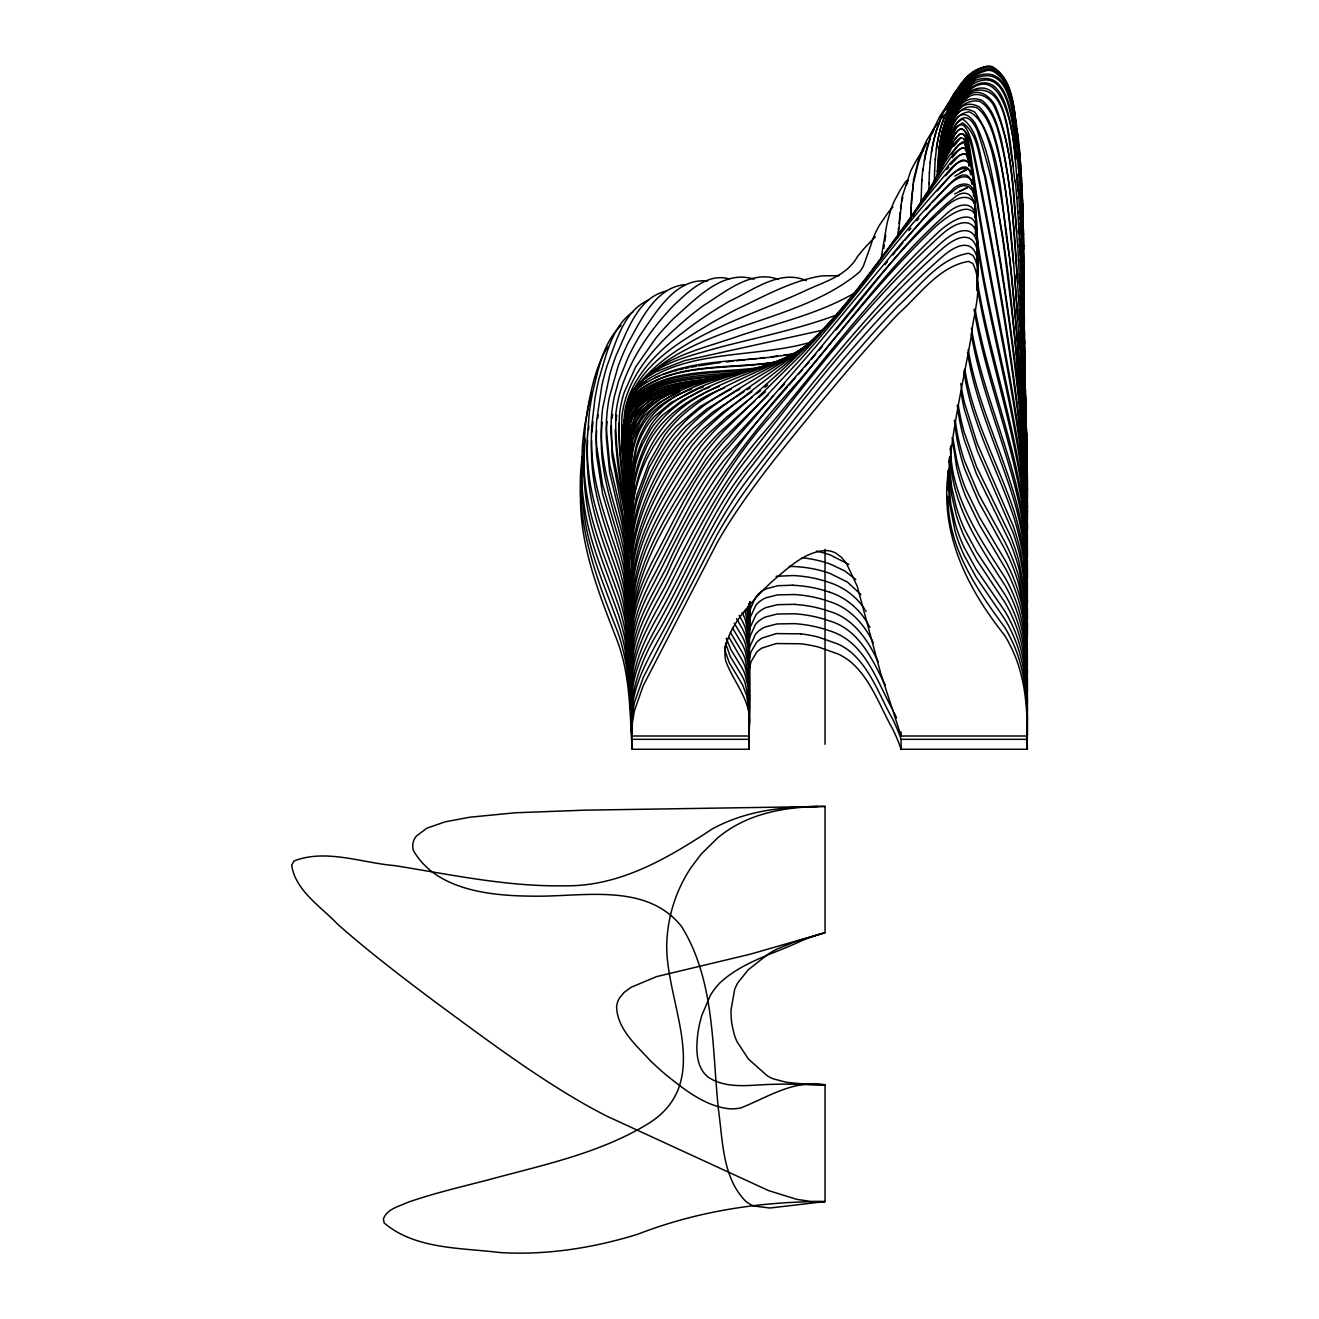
<?xml version="1.0" encoding="UTF-8"?>
<svg xmlns="http://www.w3.org/2000/svg" width="1319" height="1319" viewBox="0 0 1319 1319"><rect width="100%" height="100%" fill="white"/><g stroke="black" fill="none" stroke-linecap="round" stroke-linejoin="round"><path stroke-width="1.5" d="M631.273 507.007L632.032 481.979L635.412 461.056A126.113 123.013 0 0 1 642.205 440.942L650.992 424.866A87.334 85.207 0 0 1 662.501 411.264C695.426 380.911 741.393 374.299 782.151 359.823M747.758 606.806L748.978 627.25L749.291 603.393M921.074 203.687L921.074 200.224M948.097 470.751L949.383 502.49L955.154 531.475A198.938 177.521 0 0 0 963.991 555.085L976.027 577.03L1004.765 619.089A166.145 148.256 0 0 1 1013.899 636.929C1025.16 663.094 1027.303 691.964 1027.353 720.125M748.994 679.186L749.011 603.97M947.866 489.86C949.828 438.205 962.211 387.737 971.13 337.005C973.208 313.197 984.188 286.108 972.795 263.487L968.542 261.409C938.897 266.356 919.755 294.78 898.47 313.658C871.298 342.231 845.792 372.321 820.599 402.625C788.515 441.684 755.985 480.627 728.78 523.313A569.116 506.381 0 0 0 717.256 542.521L643.21 685.699L634.406 710.842L632.312 723.422L632.18 736.002L748.978 736.002L748.747 709.061L746.719 695.674L742.63 684.99L729.292 662.666L725.813 652.954A44.599 39.685 0 0 1 724.922 645.815M748.978 727.874C753.1 702.203 733.842 683.275 725.813 661.083A44.599 39.685 0 0 1 725.054 650.119C728.401 627.679 744.905 610.186 759.447 593.913A294.368 261.937 0 0 1 773.478 580.245C788.877 567.467 805.299 551.144 826.551 550.534A20.098 17.889 0 0 1 835.817 553.139L841.39 557.261L846.468 563.411L857.169 586.114L880.515 672.69L901.091 736.002L1027.353 736.002C1027.485 700.076 1028.474 662.567 1013.899 628.883A166.145 148.256 0 0 0 1004.765 611.06L976.027 569L963.991 547.039A198.938 177.521 0 0 1 955.154 523.445L950.768 504.188L948.097 474.741M748.978 720.125L748.533 698.312L744.955 682.269A61.449 54.821 0 0 0 741.888 675.625L730.099 656.17L725.532 642.947M748.978 704.412L748.549 682.566L745.054 666.491A61.334 54.92 0 0 0 742.003 659.83L728.962 637.291M748.978 700.686L749.67 665.436L748.533 636.418M748.978 666.062L748.615 644.167L745.367 628.025A61.086 55.151 0 0 0 742.498 621.348L739.151 615.396M748.978 654.092L748.648 629.41L745.598 613.22A61.02 55.365 0 0 0 744.641 610.598M748.978 630.02L749.027 625.964M581.036 483.842C576.733 539.059 598.035 591.093 617.523 641.463C630.301 675.955 629.855 713.084 632.18 749.258L748.978 749.258L749.637 704.297A293.214 243.339 0 0 0 749.439 696.844L748.582 682.088M748.978 749.258L749.538 714.271A293.214 243.339 0 0 0 749.439 706.786L748.582 692.013M748.978 729.803L749.637 694.684L748.516 670.514M973.752 196.102C976.522 173.053 961.304 171.668 947.636 186.49C904.702 227.363 871.447 277.039 832.965 321.885A1310.41 1195.459 0 0 1 798.654 361.357L723.125 442.277A319.099 291.103 0 0 0 711.353 457.149C689.804 486.019 674.8 518.944 658.066 550.666C642.617 579.338 628.784 610.862 632.18 644.216C629.987 613.319 644.249 584.614 658.066 557.953C674.8 526.248 689.804 493.306 711.353 464.436M626.426 432.104L626.426 427.999M631.702 533.503L632.18 555.761M749.044 605.306L749.027 616.319M748.978 670.992L748.335 649.063L745.367 635.676A61.086 55.151 0 0 0 742.498 628.998L736.546 618.726M748.978 709.358L748.219 687.512L744.955 674.223A61.449 54.821 0 0 0 741.888 667.595L730.907 649.673L726.241 638.264M928.972 192.574L929.021 183.193M749.027 636.005L748.978 658.791L748.648 636.896L745.598 620.705A61.02 55.365 0 0 0 742.844 614.027L742.102 612.56M748.549 641.331L749.027 628.718M625.783 422.195L626.393 407.868L628.471 400.415A32.645 32.645 0 0 1 632.922 392.666C676.383 354.25 741.839 364.934 795.044 353.212M630.581 478.781C630.284 459.787 632.197 439.936 641.858 423.168A65.422 64.499 0 0 1 648.767 413.358C672.954 386.665 710.562 379.608 744.048 371.628M748.994 624.695L749.604 602.981M625.717 418.238L625.734 415.567M748.994 607.696L749.011 605.124M748.994 651.553L749.934 601.596M748.994 642.337L749.868 601.942M748.994 688.831L749.703 612.956A73.864 62.075 0 0 1 750.577 608.57L755.721 597.062M748.994 717.47L749.637 684.792L748.516 660.621M625.701 420.646L625.734 417.299L625.833 421.206M937.298 176.581L937.364 170.827M625.734 423.613L625.849 412.402M625.684 429.334L625.783 424.405M749.208 605.916L748.978 673.712L749.241 606.13M921.074 201.741L921.8 179.549M934.413 181.923L934.627 170.316M631.273 501.682L632.609 480.528L635.412 464.98A126.113 123.013 0 0 1 642.205 444.866L650.992 428.79A87.334 85.207 0 0 1 662.501 415.188L682.121 400.382L702.17 390.226M910.737 220.372L910.835 215.722M625.964 426.795L628.091 411.775A30.321 30.156 0 0 1 632.543 403.696C658.956 377.415 700.488 379.196 734.996 374.53M615.231 429.499C616.402 482.094 632.296 533.354 632.18 586.279M630.037 464.272C629.888 448.955 631.916 432.995 639.896 419.607A56.503 55.893 0 0 1 645.09 412.303C668.568 386.451 705.467 380.581 737.997 373.64M910.885 216.811L911.099 206.885M623.277 431.841L623.936 453.142L632.18 543.032M625.898 417.612L626.113 442.376L630.878 487.37A662.171 635.082 0 0 1 631.191 490.635M624.579 430.983L625.717 461.518L632.18 530.287L631.372 508.409M627.036 434.858C626.146 388.742 684.709 383.12 718.641 378.454M627.778 439.903L628.949 428.329L632.131 418.717A38.713 38.482 0 0 1 636.929 411.083L650.795 399.492L672.69 390.111M749.851 604.168L748.978 636.17L748.895 603.756M976.489 234.947C981.979 188.205 944.998 216.53 929.433 232.49C871.628 289.323 822.71 354.3 770.609 416.227C725.483 466.646 694.602 526.875 664.908 587.054C647.052 618.858 627.745 653.449 632.18 691.354L628.553 634.818L623.508 603.904A304.31 255.754 0 0 0 618.974 587.285C606.954 551.326 591.572 515.927 588.258 477.709A317.17 266.553 0 0 1 587.169 450.554L587.631 440.249M630.63 473.933C630.861 457.479 633.582 440.595 641.858 426.152A65.422 64.499 0 0 1 648.767 416.342C659.995 403.251 675.773 395.156 691.618 389.056M910.967 213.81L911.577 197.784M929.021 183.687L929.384 172.624M625.75 416.54L626.014 410.374M631.702 538.729L632.889 516.603A173.036 165.403 0 0 1 637.275 494.196L649.212 462.26L664.463 435.534A132.873 127.02 0 0 1 676.466 421.074C711.881 384.818 763.239 373.343 805.134 346.864M748.549 631.537L749.274 622.189A75.101 62.718 0 0 1 750.082 617.803L755.803 605.322A26.941 22.505 0 0 1 765.795 597.853L777.468 594.869L794.681 594.539A111.983 93.534 0 0 1 829.387 601.563C849.568 607.713 864.39 624.233 873.26 642.782M631.29 476.011L631.109 500.049M626.426 429.829L626.525 425.74M625.767 422.624L625.997 417.826M611.356 425.608L612.032 455.83L626.195 531.541L632.18 602.206M937.364 171.915L937.924 159.566M937.793 174.949L938.353 162.122M948.46 470.059C939.359 532.958 966.893 587.862 1004.682 635.428A164.248 146.145 0 0 1 1014.278 654.142C1025.242 679.928 1027.303 708.303 1027.353 736.002M937.99 175.262L939.689 153.169A174.256 173.383 0 0 1 942.772 136.236C948.575 114.225 957.017 90.22 976.258 76.37C1016.438 60.179 1013.981 133.137 1018.763 155.84M625.734 415.98L625.865 413.309M625.734 418.403L625.865 415.073M934.627 170.712L935.253 159.319M939.013 173.35L939.227 169.524M625.684 427.208L625.849 424.372M911.314 204.923L913.605 179.697L918.354 160.39A137.258 135.808 0 0 1 926.828 140.292L934.116 128.075M938.403 175.575L939.062 164.347M630.169 459.325L632.757 439.854L639.896 422.228A56.503 55.893 0 0 1 645.09 414.908L658.659 402.823L679.78 391.776M631.669 523.066C631.916 464.272 668.469 407.785 724.543 388M629.427 450.719L631.191 436.358L636.615 421.503A49.397 48.984 0 0 1 641.562 414.051C651.141 402.311 665.238 395.469 679.203 390.391M898.536 227.808L898.008 235.903M898.272 235.409L901.982 197.438L910.456 171.651A131.735 129.081 0 0 1 920.86 153.4L922.855 150.597M975.368 227.593L975.582 224.329A172.443 155.691 0 0 0 975.78 219.35C979.44 192.508 960.216 192.013 944.008 208.468C889.715 257.32 847.326 317.5 799.512 372.387C746.307 430.571 698.938 494.18 666.985 566.626C651.009 597.606 629.938 629.674 632.18 666.062M975.368 235.244L975.582 231.979A172.443 155.691 0 0 0 975.78 227C979.44 200.158 960.216 199.664 944.008 216.118C889.715 264.971 847.326 325.166 799.512 380.037C746.307 438.221 698.938 501.83 666.985 574.276C651.009 605.273 629.938 637.324 632.18 673.712L629.081 613.253L623.623 576.222A311.531 263.965 0 0 0 619.32 559.784C608.075 524.616 593.847 489.794 591.885 452.466A295.159 250.099 0 0 1 591.769 425.938L594.935 398.635A391.957 332.108 0 0 1 599.156 378.24C606.344 354.778 611.934 326.189 633.466 311.515M582.388 456.358L581.531 484.716A346.056 287.839 0 0 0 583.806 512.613C588.752 551.87 605.569 587.911 618.529 624.86A297.995 247.857 0 0 1 624.744 647.86L629.229 679.236L632.18 729.803M627.102 432.566C626.871 405.461 655.23 392.221 677.966 387.39M626.014 416.82L626.08 439.293L630.894 483.183A554.31 537.427 0 0 1 631.207 486.381M626.014 424.553L628.091 413.539A30.321 30.156 0 0 1 632.543 405.461C655.658 381.504 692.541 381.9 723.274 377.152M631.916 533.09L632.889 521.829A173.036 165.403 0 0 1 637.275 499.423L649.212 467.487L664.463 440.76A132.873 127.02 0 0 1 676.466 426.301L700.554 406.268L731.517 388.94M748.978 610.235L749.39 605.569M939.59 173.119L940.002 167.381M976.654 255.408C982.556 219.251 964.585 213.711 940.431 235.656C866.649 303.452 805.381 383.73 743.965 462.639C708.6 508.936 687.529 563.625 659.137 614.044C642.023 643.128 627.893 675.938 632.18 710.479L629.196 660.044L624.777 628.751A300.6 251.088 0 0 0 618.693 605.85C606.113 569.264 589.84 533.47 585.521 494.609A334.647 279.529 0 0 1 583.707 466.975L585.042 438.848M976.654 263.338C982.556 227.181 964.585 221.641 940.431 243.586C866.649 311.383 805.381 391.661 743.965 470.553C709.985 515.02 689.227 567.285 662.418 615.973C647.81 643.26 630.152 672.195 632.18 704.412M592.017 432.022L592.956 421.833M929.384 173.102L930.142 162.204M625.651 424.537L625.75 451.444L632.18 518.466M582.124 457.693C573.749 518.219 595.479 576.387 617.523 631.521C631.059 669.228 630.498 709.803 632.18 749.258M581.663 473.719L582.124 467.635M939.227 171.338C940.909 142.914 947.19 112.362 966.778 90.582C1016.125 51.507 1014.229 172.162 1018.532 192.36M623.425 428.774L624.448 419.689M899.063 223.603L900.168 212.359M628.685 442.755L630.861 428.691L634.967 418.618A43.576 43.28 0 0 1 640.111 411.297L654.191 399.871L671.355 391.908M748.533 645.98L748.994 641.38A75.908 63.131 0 0 1 749.769 636.995L755.391 624.514A26.693 22.192 0 0 1 765.366 617.028L777.089 614.044L794.401 613.764A112.709 93.748 0 0 1 829.272 620.853C859.394 629.443 872.535 659.962 885.412 685.418M748.533 655.873L748.994 651.256A75.908 63.131 0 0 1 749.769 646.871L755.391 634.39A26.693 22.192 0 0 1 765.366 626.904L777.089 623.936L794.401 623.64A112.709 93.748 0 0 1 829.272 630.729C865.462 641.578 876.805 681.461 893.293 710.826M626.525 427.57L628.751 414.661A32.184 32.019 0 0 1 633.136 406.582C654.455 383.252 689.309 382.197 718.492 377.646M621.843 424.8L621.661 448.444L632.18 556.667C632.131 509.629 619.699 463.15 621.974 416.144C626.855 374.035 658.808 342.083 689.738 316.197A318.44 292.373 0 0 1 704.247 305.035C725.697 291.763 751.632 269.274 778.309 279.414M940.365 170.283C943.134 144.15 946.613 113.286 968.146 95.364C979.094 86.939 992.317 97.59 996.323 108.389C1013.553 152.213 1014.014 200.455 1017.707 246.867M940.546 170.431C943.151 145.42 947.058 116.979 966.266 98.826C975.4 89.758 989.778 96.172 994.361 106.839C1012.646 145.733 1012.398 190.332 1016.768 232.325M940.002 169.277C941.634 142.914 947.767 115.182 964.931 94.358C1002.984 55.645 1014.344 137.819 1015.515 159.583M976.67 274.401C982.375 242.284 970.817 224.131 942.409 248.632C868.974 313.197 809.289 391.825 749.555 468.888C711.798 517.905 689.755 576.09 659.566 629.542C639.781 661.33 626.871 698.081 632.18 736.002M976.67 282.447C982.375 250.313 970.817 232.177 942.409 256.661C868.974 321.226 809.289 399.871 749.555 476.934C713.216 524.105 691.403 579.816 662.88 631.57C648.19 658.89 630.202 687.793 632.18 720.125M632.18 501.236L632.18 508.491L634.554 482.787A152.229 147.53 0 0 1 644.496 451.543C657.505 419.376 687.743 398.536 719.135 386.582M921.8 181.066L922.789 169.294M949.004 462.507L949.532 457.017M911.924 195.839L913.375 183.786M937.924 160.654L939.013 148.668A174.982 174.652 0 0 1 942.145 131.306C949.466 106.905 959.243 71.902 987.98 65.95A14.674 14.641 0 0 1 992.828 66.873C1016.471 81.745 1013.586 116.286 1018.466 140.539M938.353 163.655L939.425 151.207A175.641 174.982 0 0 1 942.541 133.911C949.795 109.592 959.507 74.589 988.211 68.753A14.591 14.542 0 0 1 993.042 69.709C1018.416 86.724 1014.097 124.58 1019.29 151.223M938.584 165.782L939.689 154.95A174.256 173.383 0 0 1 942.772 138.017C948.575 116.006 957.017 92 976.258 78.134C1014.047 62.587 1013.091 126.575 1018.021 148.47M940.843 170.909L943.464 149.937L947.487 131.851M631.653 474.197L636.352 448.955A102.19 100.277 0 0 1 641.215 436.309L645.469 428.345A75.777 74.359 0 0 1 654.603 416.243L670.909 402.625L697.85 388.94M939.672 165.65C942.475 140.243 948.097 112.577 966.514 93.6C1011.079 63.642 1010.667 163.243 1015.399 182.83M625.865 413.721L626.096 411.066M935.253 159.731L936.408 148.668A168.717 168.667 0 0 1 941.222 125.767L944.849 114.588M939.062 166.161L940.216 153.647A171.585 170.679 0 0 1 943.25 137.39C948.922 116.319 957 92.957 975.978 80.195C1014.954 66.329 1013.041 139.023 1017.757 161.099M976.769 290.543C977.379 278.919 979.968 265.482 972.795 255.358L968.542 253.281C938.897 258.227 919.755 286.652 898.47 305.53C871.298 334.103 845.792 364.192 820.599 394.496C788.515 433.555 755.985 472.499 728.78 515.185A569.116 506.381 0 0 0 717.256 534.409L643.21 677.57L634.406 702.714L632.312 715.31L632.18 727.874M625.865 416.161L626.113 412.863M619.32 422.855C617.094 472.515 631.999 521.318 632.18 571.094L631.752 549.314M624.975 425.147L625.734 416.969M625.898 419.162L627.762 408.857A29.397 29.282 0 0 1 632.23 400.778C661.907 372.716 707.578 376.509 745.4 371.48M941.453 167.398C945.129 146.343 948.691 97.111 979.39 101.2C988.986 106.41 993.339 117.226 996.95 126.954C1011.838 177.636 1013.684 230.957 1017.641 283.338M588.472 429.78L588.884 426.284M940.513 163.572C943.695 144.084 951.395 89.263 981.765 100.26C992.993 108.949 996.702 123.739 1000.527 136.665C1012.646 189.441 1015.284 243.801 1018.482 297.682M626.129 415.188L627.696 407.373A29.43 29.364 0 0 1 632.147 399.278C664.545 369.172 714.238 374.678 755.111 369.007M748.631 663.111L750.907 652.031L756.496 642.518A25.984 21.566 0 0 1 762.102 638.066L776.314 633.598L800.748 633.845M748.631 673.053L750.907 661.957L756.496 652.443A25.984 21.566 0 0 1 762.102 648.008L776.314 643.54L800.748 643.771A118.43 98.282 0 0 1 818.505 647.052L838.637 654.224A66.247 54.986 0 0 1 850.936 662.056C871.199 679.681 879.724 706.226 892.65 728.995A231.6 192.195 0 0 1 901.124 749.258L1027.353 749.258L1027.006 727.626M597.771 418.238L598.183 414.941M748.978 634.241L749.274 631.966A75.101 62.718 0 0 1 750.082 627.58L755.803 615.116A26.941 22.505 0 0 1 765.795 607.647L777.468 604.663L794.681 604.333M930.142 162.682L931.445 152.031A158.989 158.923 0 0 1 936.671 129.608L940.529 118.71M950.241 449.697L950.735 445.888M940.909 170.217C944.981 153.532 948.246 90.995 979.061 106.823C990.074 117.539 993.768 133.318 997.741 147.613C1010.42 204.214 1013.553 262.333 1017.823 320.006M626.723 425.328L628.751 416.491A32.184 32.019 0 0 1 633.136 408.412C645.337 393.342 665.567 388.841 683.506 384.686M942.112 166.276C946.119 148.8 948.542 99.997 976.687 107.663C985.145 113.615 989.201 123.706 992.729 133.054C1005.952 175.279 1009.117 219.795 1013.52 263.602M626.063 410.605L628.471 400.894A32.645 32.645 0 0 1 631.224 395.568M883.845 248.252L884.34 244.856M884.818 241.476L885.741 235.227M626.888 405.527L625.75 418.865M626.179 412.682L627.333 406.153M626.426 413.754L626.855 411M922.789 170.81L925.493 153.729A147.448 146.92 0 0 1 932.236 132.23L939.425 117.045L948.559 103.047M900.679 208.55L901.273 204.758M626.096 411.479L629.163 397.893A39.933 39.504 0 0 1 634.01 389.171L643.886 379.295L656.153 371.645L684.742 360.565L823.666 329.964M627.283 405.51L625.997 414.265L626.673 405.774L629.147 397.744A35.695 35.564 0 0 1 633.549 390.243C679.912 348.315 751.649 358.686 808.613 342.841M626.541 413.111L627.283 409.071M941.98 166.524C946.547 152.658 948.13 96.584 974.823 112.164C1003.973 153.647 1000.511 209.144 1009.612 257.073C1016.059 315.653 1020.197 374.431 1024.138 433.226M626.294 409.582L626.673 407.291M626.113 413.952L627.696 406.285A29.43 29.364 0 0 1 632.147 398.19C665.468 367.457 716.481 373.59 758.343 367.671M626.146 416.952L627.762 410.39A29.397 29.282 0 0 1 632.23 402.311C659.929 375.635 702.813 378.256 738.475 373.557M626.344 413.276L626.838 410.473M942.986 163.54C947.949 147.283 947.24 113.615 969.514 111.868C983.413 119.353 986.975 136.813 991.657 150.696C1009.53 225.598 1013.717 302.875 1020.296 379.361M882.427 257.09L882.889 254.501M913.605 182.286L918.354 162.979A137.258 135.808 0 0 1 926.828 142.864M941.684 168.074C945.179 156.104 952.697 91.572 975.17 123.228C992.91 159.104 995.68 200.158 1002.753 238.953C1013.553 320.748 1022.852 402.905 1026.495 485.376M924.355 160.687L925.493 155.246A147.448 146.92 0 0 1 930.241 139.039M943.151 164.562L943.794 161.528M901.982 200.999L902.79 197.24M626.904 407.357C619.914 446.102 630.795 485.293 632.18 524.138M944.124 160.011C945.393 144.018 960.924 94.457 977.379 130.812C1013.52 238.706 1014.344 355.289 1025.638 467.734M626.459 409.253L627.613 404.834A30.551 30.551 0 0 1 631.817 396.656C669.442 361.406 727.907 370.326 775.226 362.263M590.187 397.81L584.795 425.18A457.165 380.268 0 0 0 582.388 446.481L581.531 474.824A346.056 287.839 0 0 0 583.806 502.737C588.752 541.977 605.569 578.035 618.529 614.967A297.995 247.857 0 0 1 624.744 637.984L629.229 669.36L632.18 719.927M626.476 411.742L627.003 409.549M881.059 258.689L885.741 230.858A154.884 150.168 0 0 1 887.357 222.12L890.638 210.265A98.727 95.71 0 0 1 894.414 200.9L899.937 190.546A133.433 129.361 0 0 1 906.45 180.736M941.618 167.48L949.218 139.995A144.48 140.952 0 0 1 951.527 133.219L956.572 123.063L962.524 118.957C979.819 131.422 979.292 157.917 985.639 176.927C1006.216 287.031 1022.967 398.437 1027.072 510.502M944.503 160.44L945.195 157.884M590.681 395.947L591.687 392.221M946.712 152.377L947.52 149.525M627.762 403.532L628.322 401.586M627.201 404.982L629.147 399.261A35.695 35.564 0 0 1 633.549 391.759M626.954 406.631L627.613 404.422A30.551 30.551 0 0 1 631.817 396.244C670.398 360.417 730.132 369.947 778.457 361.538M948.361 146.689L949.218 143.919A144.48 140.952 0 0 1 951.527 137.143L956.572 126.987L962.524 122.865C978.813 133.961 978.566 158.445 984.535 175.856C1005.111 280.551 1019.9 386.648 1026.462 493.191M627.86 404.224L628.471 402.328M940.711 169.343C945.888 157.917 957.264 97.54 970.768 139.171A186.391 180.654 0 0 1 972.433 145.139C995.515 256.298 1015.63 368.496 1025.555 481.666A838.472 812.669 0 0 1 1027.089 514.954L1027.353 550.534M946.778 155.114L947.718 152.328M947.454 129.147C952.499 114.819 959.094 99.123 972.73 90.995C1009.975 81.712 1007.254 145.502 1013.602 166.408M948.707 149.476L949.713 146.64M906.466 184.874L908.346 180.027M939.293 171.915C945.838 160.357 958.204 102.47 970.768 143.557A186.391 180.654 0 0 1 972.433 149.525C995.515 260.667 1015.63 372.881 1025.555 486.035A838.472 812.669 0 0 1 1027.089 519.34L1027.254 527.814M950.752 143.886L953.571 137.16M948.608 153.103L953.472 142.188M942.755 113.401L936.671 130.103A158.989 158.923 0 0 0 931.445 152.509M932.236 133.747L934.429 128.57M946.96 109.543L953.274 95.891M933.737 183.061C944.981 160.704 966.563 95.891 969.383 164.084M942.755 113.896L953.884 93.501L964.667 81.201M935.237 126.871L936.836 123.491M951.873 98.513L941.222 126.179A168.717 168.667 0 0 0 936.408 149.063M953.472 137.374C968.146 108.735 970.949 162.023 973.224 170.876C986.925 275.622 1014.971 378.108 1024.863 483.381A733.991 706.588 0 0 1 1026.841 515.993L1027.089 528.968M945.195 108.719L957.627 89.032M929.466 189.507C934.594 186.556 959.457 116.715 966.448 144.463A60.592 57.508 0 0 1 966.86 146.92L967.981 159.632M954.659 139.929C969.531 116.6 970.438 168.074 973.224 175.691C986.925 280.436 1014.971 382.922 1024.863 488.195A733.991 706.588 0 0 1 1026.841 520.807M953.274 96.287C959.902 83.938 969.201 70.369 983.776 67.22M940.299 117.061L942.046 114.044M607.614 347.012C596.303 365.412 591.687 386.945 587.829 407.95A441.947 369.139 0 0 0 585.042 429.054L583.707 457.182A334.647 279.529 0 0 0 585.521 484.815C589.84 523.676 606.113 559.487 618.693 596.056A300.6 251.088 0 0 1 624.777 618.974L629.196 650.267L632.18 700.686M923.696 198.081L916.721 209.77M924.685 196.399C937.199 178.494 945.014 155.378 962.54 141.875A2.407 2.275 0 0 1 964.37 142.353L966.365 145.684L967.585 152.064A98.546 92.874 0 0 1 967.932 156.137L968.08 159.352M953.719 146.409L960.496 138.083M954.742 93.698C961.535 82.619 970.223 70.352 983.776 67.632M912.715 216.431L914.726 213.101M951.626 154.323L958.435 144.876L963.233 142.963M633.664 391.149C657.703 356.757 703.291 348.875 740.173 335.504C779.265 322.627 820.369 313.312 856.08 292.142M943.069 112.478L948.559 104.564M900.086 233.512L942.31 169.623A365.462 342 0 0 1 946.993 163.111C952.087 154.257 968.937 136.385 968.657 158.099M896.805 238.393L898.997 235.128M636.533 386.599C678.889 334.235 748.78 317.417 807.591 289.619C825.562 281.458 846.996 275.325 857.301 256.859A146.129 138.627 0 0 1 865.742 246.735L870.375 241.839A209.985 199.218 0 0 1 875.354 236.925M636.286 387.555C693.464 322.116 794.335 326.354 859.213 272.291A41.334 39.636 0 0 0 863.318 266.29L870.524 246.142A146.013 140.045 0 0 1 871.941 241.707L873.574 237.288A92.083 88.324 0 0 1 879.757 224.741L888.116 212.639A150.086 143.936 0 0 1 892.881 206.869M885.033 253.199L941.848 173.927A304.986 283.453 0 0 1 946.91 167.661C952.747 158.395 970.388 143.59 969.828 164.281M882.691 256.48L869.386 274.5M935.072 126.657L937.232 123.739M946.993 169.393L948.724 167.101M952.384 157.604L958.468 150.3L962.54 147.843A2.407 2.275 0 0 1 964.37 148.305M866.929 277.732L853.36 295.11M634.01 391.759L635.247 390.177M908.906 230.594L910.868 228.121M885.131 264.542L887.341 261.789M892.914 254.93L895.139 252.176M916.787 220.751L918.766 218.327M896.409 250.61L902.905 242.712M836.015 329.915C872.453 287.113 905.263 240.503 947.487 203.011A102.239 92.775 0 0 1 952.648 199.07C967.833 184.561 977.297 199.614 974.823 214.717A166.392 150.976 0 0 1 974.741 217.932M950.768 164.463L960.051 154.867L965.046 153.779M904.916 240.272C919.623 223.01 933.967 205.121 951.477 190.579C958.732 181.56 975.054 180.621 973.488 195.756M632.906 393.161L641.644 384.917M937.364 190.777L945.41 181.511A175.213 161.775 0 0 1 948.592 178.114C953.538 173.185 965.112 160.176 969.877 171.338M925.922 209.672L930.456 204.346M819.132 350.178L822.528 346.155M811.267 359.444L815.736 354.201M805.019 366.731L809.025 362.065M845.957 304.079L838.966 312.191A494.477 459.573 0 0 1 809.619 342.561C778.474 373.425 740.47 396.178 708.93 426.532A222.977 207.248 0 0 0 691.651 446.218C662.352 490.948 630.548 540.938 632.18 596.419M798.308 374.481L802.348 369.831M788.778 385.362L795.604 377.58M932.5 201.988C940.315 195.575 966.102 157.686 972.07 184.281M787.624 386.681L723.257 460.99A363.78 330.08 0 0 0 712.062 476.456C687.051 514.146 668.486 555.596 647.415 595.512C638.132 615.198 630.498 636.698 632.18 658.791L628.998 595.529L623.788 558.794A322.809 276.232 0 0 0 619.765 542.587L602.585 484.634L596.666 446.498A269.867 230.94 0 0 1 596.633 420.975L601.843 385.593A362.923 310.575 0 0 1 607.086 365.726C616.072 342.182 623.458 310.987 648.651 300.007M941.898 117.902L945.822 113.714M779.545 389.286L784.442 384.076M773.462 395.7L723.125 449.565A319.099 291.103 0 0 0 711.353 464.436M768.301 394.793L722.944 439.013A283.074 259.761 0 0 0 706.407 458.484C673.778 510.733 633.631 566.313 632.18 630.02M961.716 84.416L964.667 81.696M765.482 391.759L758.887 397.464M820.303 333.641C781.672 368.875 730.775 387.011 692.937 423.102A173.498 163.507 0 0 0 680.076 437.43C657.291 468.459 639.583 504.419 633.12 542.587A156.994 147.942 0 0 0 631.867 566.148L632.18 578.085L631.867 572.1A156.994 147.942 0 0 1 633.12 548.539C639.583 510.371 657.291 474.411 680.076 443.382A173.498 163.507 0 0 1 692.937 429.054L712.441 412.303L744.015 391.694M754.831 400.943L719.069 432.929A250.923 231.682 0 0 0 701.197 452.895C669.013 501.764 632.23 555.612 632.18 616.253M621.051 325.579C603.047 342.742 598.381 369.089 592.676 392.32A419.261 352.354 0 0 0 589.28 413.127L587.169 440.892A317.17 266.553 0 0 0 588.258 468.064C591.572 506.282 606.954 541.68 618.974 577.64A304.31 255.754 0 0 1 623.508 594.259L628.553 625.173L632.18 681.709M764.855 387.242L767.625 385.082M756.397 393.787L760.667 390.506M752.061 397.134L726.604 417.101L708.93 433.11A222.977 207.248 0 0 0 691.651 452.78C662.352 497.527 630.548 547.5 632.18 602.981L627.613 534.97L624.398 511.492L612.478 451.329L610.977 432.434L611.356 417.381A187.99 166.788 0 0 1 614.703 395.189L618.825 380.416L628.124 357.465A293.263 260.173 0 0 1 640.259 334.944C656.235 312.323 675.575 277.402 707.594 281.046M811.251 341.901C772.044 371.381 723.01 385.725 686.985 419.64A152.74 144.975 0 0 0 670.266 438.798C653.334 463.398 640.556 491.262 634.439 520.56A168.387 159.813 0 0 0 631.85 543.527L632.18 566.576M751.978 391.677L722.284 412.583L703.34 428.708A197.57 184.874 0 0 0 685.929 447.866C660.028 484.732 637.159 526.594 632.164 572.034A143.491 134.274 0 0 0 632.18 590.236C634.818 530.914 614.176 473.439 615.792 414.496A162.715 146.079 0 0 1 619.732 393.524C629.41 360.071 649.706 330.525 673.547 305.513C688.386 291.746 707.413 272.324 729.506 279.018M644.084 383.268L646.607 381.735M747.148 389.797L750.247 387.918M954.824 176.087L967.025 169.376L960.364 172.443M734.749 391.974L706.555 409.121L686.985 425.246A152.74 144.975 0 0 0 670.266 444.404C653.334 469.003 640.556 496.867 634.439 526.166A168.387 159.813 0 0 0 631.85 549.133M736.414 391.051L739.778 389.253M954.626 193.975L967.421 187.611L959.556 191.189M796.115 352.569L799.512 350.887M794.401 353.393C759.843 370.754 721.427 380.383 689.309 402.476C643.919 433.572 627.267 493.108 632.18 545.703L632.18 532.085M654.653 377.729L660.176 375.503M704.033 389.402L709.688 387.11M791.301 355.52C738.591 377.696 669.178 387.852 644.496 447.157A152.229 147.53 0 0 0 634.554 478.401L631.85 499.439L631.587 525.391M699.746 388.215L703.538 386.764M834.251 315.818C797.418 329.255 758.92 337.103 721.048 346.946C690.562 355.668 655.576 362.857 634.653 388.759A45.604 44.681 0 0 0 628.965 399.657M673.152 391.232L678.724 389.369M662.929 374.53L671.932 371.727M822.133 933.506L750.28 954.198L656.582 976.604L631.059 987.304L624.151 992.383L619.518 997.939A20.098 20.098 0 0 0 616.6 1007.221C617.539 1029.249 636.088 1045.159 649.987 1060.295A294.368 294.368 0 0 0 665.353 1074.325C683.967 1089.247 704.049 1105.602 728.5 1108.718A44.599 44.599 0 0 0 740.833 1107.96C767.988 1097.078 793.939 1079.42 825.034 1084.795L825.034 1201.593L769.851 1208.006L754.204 1206.061A29.15 29.15 0 0 1 745.829 1201.378C722.235 1177.686 722.845 1140.539 718.459 1109.559C711.881 1048.094 715.228 981.072 681.659 926.614C645.914 881.554 581.827 897.266 531.936 896.145C490.338 895.799 435.979 890.292 413.358 850.376A15.383 15.383 0 0 1 416.309 836.131L426.977 828.118L445.146 821.852L469.712 817.219L515.35 812.768L584.779 810.163L825.034 806.42L825.034 932.681L794.549 941.964L777.468 948.823A84.894 84.894 0 0 0 768.07 954.198L748.269 969.762L737.882 982.704A46.544 46.544 0 0 0 734.584 989.778L731.056 1009.76A80.574 80.574 0 0 0 732.078 1025.061L734.073 1033.832A60.674 60.674 0 0 0 737.09 1041.829L748.401 1059.025L767.213 1075.776A39.685 39.685 0 0 0 773.016 1078.744L786.223 1082.272L807.179 1084.366A340.698 340.698 0 0 0 825.034 1084.779L782.827 1084.136A293.214 293.214 0 0 0 773.841 1084.333C752.143 1084.465 727.692 1089.956 708.369 1077.277A25.984 25.984 0 0 1 703.011 1071.655C695.509 1060.361 696.366 1045.901 697.916 1033.024A118.43 118.43 0 0 1 701.873 1015.267L710.512 995.136A66.247 66.247 0 0 1 719.96 982.836C743.059 961.353 774.863 953.588 802.743 940.249A226.72 226.72 0 0 1 825.034 932.665M766.421 365.445C727.775 376.443 683.984 382.856 654.603 412.814A75.777 74.359 0 0 0 645.469 424.916L641.215 432.879A102.19 100.277 0 0 0 636.352 445.525L632.18 465.591L630.993 489.629L629.757 466.975M673.778 371.2L677.537 370.243M684.066 386.912L689.886 385.544M679.417 369.765L683.242 368.891M745.565 371.298L750.115 370.276M752.061 369.848L755.952 368.99M839.131 275.671L825.776 275.803A40.477 37.987 0 0 0 820.682 276.083C790.988 280.996 764.196 296.33 737.272 308.959A611.769 574.095 0 0 0 712.029 322.644C681.61 340.962 647.893 360.219 631.735 393.441A84.317 79.124 0 0 0 627.646 404.521M685.155 368.446L688.98 367.655M717.421 378.141C690.562 383.961 660.456 390.028 641.562 411.759A49.397 48.984 0 0 0 636.615 419.195C630.301 431.181 628.586 445.245 629.74 458.583M685.468 384.307L689.375 383.549M690.909 367.259L696.63 366.187M719.284 377.778L723.323 377.053M725.335 376.69L730.067 375.866M691.354 383.202L695.278 382.526M698.526 365.874L713.711 363.549M719.036 378.256C691.502 383.499 660.44 388.033 640.111 409.236A43.576 43.28 0 0 0 634.967 416.557L629.773 431.247L628.553 447.52L628.108 442.871M713.035 379.394C686.539 384.324 656.054 388.099 636.929 409.17A38.713 38.482 0 0 0 632.131 416.82L628.52 428.708L628.108 444.272M776.067 576.321L792.983 575.546A110.334 92.726 0 0 1 829.585 582.569C843.715 587.202 856.229 596.485 864.522 608.85M714.964 379.114L718.822 378.553M791.862 354.151L795.044 353.706M783.931 355.223L788.696 354.58M715.277 363.335L719.976 362.725M708.814 380.597L712.59 380.136M771.236 356.789L777.583 356.015M726.505 361.917L733.166 361.126M736.497 360.747L744.74 359.807M760.14 358.076L764.888 357.531M747.939 359.46L756.595 358.488M666.309 291.087C637.769 297.369 627.366 331.25 616.336 354.844A335.158 290.081 0 0 0 609.889 374.085L602.635 408.428A242.399 209.803 0 0 0 601.316 433.011C601.365 465.079 611.736 495.631 620.26 526.149A340.187 294.434 0 0 1 623.969 542.076L628.355 572.232L632.18 627.25M718.393 377.762L723.208 377.316M825.034 806.42C794.599 806.519 763.124 810.311 736.117 825.282A121.727 121.727 0 0 0 717.75 837.779L700.917 854.415L690.958 867.688A145.337 145.337 0 0 0 666.738 944.569C665.699 1004.171 715.459 1082.322 647.794 1123.936C599.172 1153.548 542.422 1165.089 488.129 1179.895C461.221 1186.886 434.083 1193.184 407.802 1202.334C399.146 1206.374 387.011 1208.88 383.4 1218.921L384.142 1222.944C415.221 1249.555 461.584 1247.741 500.346 1252.588C546.956 1255.309 593.665 1247.922 638.132 1234.106C697.833 1210.941 761.211 1201.411 825.034 1201.593L810.905 1201.461L796.758 1199.35L768.499 1190.562L607.597 1116.501A569.116 569.116 0 0 1 585.999 1104.992C533.453 1075.133 485.128 1038.63 436.507 1002.902C402.79 977.676 369.254 952.12 337.664 924.24C321.012 906.582 295.505 890.853 291.647 865.231L293.989 860.977C325.958 848.529 361.95 862.923 394.859 865.643C451.098 874.612 507.452 886.863 564.697 885.791C619.699 886.698 667.727 858.273 712.013 829.09A164.248 164.248 0 0 1 733.034 819.495C757.864 810.146 784.541 807.228 810.921 806.634M810.822 806.585L817.978 806.486M632.18 739.332L748.978 739.332M800.748 633.845A118.43 98.282 0 0 1 818.505 637.126L838.637 644.299A66.247 54.986 0 0 1 850.936 652.13C871.199 669.755 879.707 696.284 892.65 719.069A231.6 192.195 0 0 1 901.124 739.316L1027.353 739.332M685.171 284.624C655.296 287.311 641.018 320.27 627.877 343.336A310.245 271.846 0 0 0 618.133 366.303L609.329 397.349A215.525 188.848 0 0 0 606.278 428.626L609.675 464.107L621.678 514.196L626.113 538.037L632.18 610.268M789.323 566.428L793.609 566.51A108.85 92.231 0 0 1 829.849 573.386L847.392 582.058L860.944 594.655M792.983 585.191L778.062 585.685L766.471 588.703A27.369 23 0 0 0 756.447 596.106M829.602 592.198C846.171 597.523 860.054 609.559 868.479 624.695M754.006 279.183C722.697 269.06 695.69 299.265 674.141 317.994A300.089 272.489 0 0 0 655.906 338.093L635.61 367.061L624.316 392.155A139.418 126.591 0 0 0 619.699 411.957C615.989 462.771 632.246 512.728 632.18 563.625M806.321 280.683C780.09 268.812 752.819 290.444 729.77 301.062A414.529 384.785 0 0 0 697.487 321.655C670.448 341.258 642.073 363.269 629.262 395.238A99.881 92.726 0 0 0 624.992 410.061C619.534 452.17 630.861 494.312 632.18 536.421L631.455 510.123M848.793 564.4L830.195 554.92A107.07 91.621 0 0 0 816.412 551.095M855.751 579.503L844.737 570.88L829.865 563.905A108.85 92.231 0 0 0 802.018 557.739M964.881 148.767L965.656 149.904M963.562 138.891L964.585 140.523M865.346 610.07L866.154 611.307M734.238 623.178L742.218 636.483A61.202 55.019 0 0 1 745.186 643.144L748.565 659.269L748.978 691.354L748.565 667.068L745.186 650.943A61.202 55.019 0 0 0 742.218 644.282L732.54 628.009M966.316 154.982L967.14 156.565M869.221 625.964L869.963 627.25M878.157 661.742C868.05 640.243 853.508 618.331 829.387 611.356A111.983 93.534 0 0 0 794.681 604.415M968.195 162.765C961.567 153.696 951.774 169.689 946.91 174.223A304.986 283.453 0 0 0 945.558 175.872M730.429 632.493L742.02 651.916A61.334 54.92 0 0 1 745.054 658.56L748.763 677.372L748.978 710.479M964.717 144.595L965.36 145.997M964.98 141.43L968.245 158.148M966.168 151.042L966.563 152.246M967.437 157.373L967.965 159.434M968.888 164.809L969.102 165.65M746.603 608.735L748.714 622.304L748.978 644.216M966.085 148.371L966.448 150.069A60.592 57.508 0 0 1 966.86 152.526M970.24 172.641L970.685 174.817M1012.844 109.922L1014.327 118.38M975.137 309.058C986.051 372.337 1011.261 432.137 1021.566 495.532A487.799 459.688 0 0 1 1026.001 533.865L1027.237 563.609M974.081 309.256C984.634 374.612 1010.882 436.193 1021.566 501.484A487.799 459.688 0 0 1 1026.001 539.817L1026.841 554.936M971.427 328.266C981.254 387.835 1008.095 442.755 1019.966 501.781A424.207 396.97 0 0 1 1025.374 539.158L1027.353 590.236M971.427 334.548C981.254 394.101 1008.095 449.037 1019.966 508.062A424.207 396.97 0 0 1 1025.374 545.439L1027.27 595.529M968.195 349.568C976.851 402.526 1002.094 450.504 1016.273 501.847A369.205 343.138 0 0 1 1023.577 537.855L1026.858 574.326M967.552 352.519C975.78 406.829 1001.715 455.912 1016.273 508.425A369.205 343.138 0 0 1 1023.577 544.434L1027.105 588.175M964.816 369.155C972.532 418.881 997.774 462.985 1013.701 510.09A321.852 297.171 0 0 1 1023.511 552.133L1026.495 580.723L1027.27 608.982M963.909 370.672C970.916 422.41 997.098 468.179 1013.701 516.916A321.852 297.171 0 0 1 1023.511 558.976L1027.105 601.777M976.868 278.375C988.228 349.865 1013.338 418.469 1022.884 490.305A559.355 530.881 0 0 1 1026.017 521.78L1026.841 537.245M976.868 283.981C988.228 355.487 1013.338 424.075 1022.884 495.911A559.355 530.881 0 0 1 1026.017 527.386L1027.353 571.094L1027.353 560.971M1014.938 121.892L1015.548 126.212M955.269 420.926L956.836 431.016A254.699 231.105 0 0 0 964.519 460.958L978.78 494.576L1004.303 540.741A221.048 200.57 0 0 1 1018.845 577.128L1025.325 610.697L1027.353 651.322M953.159 440.035L956.671 459.902A233.892 211.188 0 0 0 965.904 489.3L979.341 517.015L1005.886 561.614A199.12 179.78 0 0 1 1016.669 586.592C1025.407 612.098 1027.287 639.286 1027.353 666.062M1016.751 126.41C1012.3 106.757 1012.695 79.14 992.828 67.978A14.674 14.641 0 0 0 987.98 67.038C959.243 73.007 949.466 108.01 942.145 132.395A174.982 174.652 0 0 0 939.013 149.756M1016.867 129.707C1012.415 110.054 1012.827 82.52 993.042 71.259A14.591 14.542 0 0 0 988.211 70.303C959.507 76.123 949.795 111.142 942.541 135.461A175.641 174.982 0 0 0 939.425 152.757M627.811 443.712L628.553 448.889M628.108 441.783L628.553 444.866M976.818 240.816C988.97 327.772 1016.454 412.039 1024.781 499.604A636.549 608.488 0 0 1 1026.495 523.544L1026.841 531.458M628.174 447.306L627.58 442.986M628.174 449.087L627.267 442.508M628.091 442.013L628.536 445.261M628.833 453.736L629.822 461.04M627.152 436.325L626.838 432.945L627.036 437.183M627.168 437.727L626.08 428.691M627.168 439.276L626.08 430.241M627.152 434.05L626.311 426.515L626.591 428.906M629.41 454.841L629.79 457.693M627.696 442.854L628.52 449.169M1016.207 147.069C1011.986 126.344 1009.365 64.549 973.537 83.592C956.407 97.078 948.608 118.858 943.25 139.22A171.585 170.679 0 0 0 940.216 155.477M628.091 443.283L628.52 446.58M975.466 225.813C986.958 316.23 1016.108 403.548 1024.781 494.378A636.549 608.488 0 0 1 1026.495 518.318L1027.089 545.027M975.466 231.039L975.961 234.881M626.855 430.686L627.152 433.506M629.443 456.39L629.822 459.259M628.042 448.361L629.872 462.623L628.949 454.742M628.042 450.191L629.509 461.568M628.52 451.444L626.261 431.676M626.558 429.038L627.217 441.667L626.97 439.26M629.872 464.453L626.426 437.314M626.574 428.345L626.855 431.165M627.481 443.86L627.745 446.135M627.745 447.965L626.607 434.726M629.344 461.502L629.905 466.168M1016.537 133.186L1016.933 136.516M1016.537 133.598L1016.933 136.912M967.47 156.977L967.585 158.016A98.546 92.874 0 0 1 967.701 159.071M626.706 436.16L626.97 440.216M957.33 405.329L957.726 408.775A278.688 254.254 0 0 0 964.09 439.326L976.621 474.279L1010.057 542.439A246.571 224.939 0 0 1 1018.993 568.736L1025.325 602.915L1027.353 644.216L1025.325 595.627L1018.993 561.449A246.571 224.939 0 0 0 1010.057 535.151L976.621 466.975L964.09 432.038A278.688 254.254 0 0 1 958.237 404.917M626.871 432.797L626.344 428.081M626.294 428.378L626.838 434.033L626.129 426.07M626.541 431.742L626.063 426.169M629.608 464.898L627.382 442.162M629.081 460.331L627.217 439.854M1017.707 132.741L1019.867 155.494M626.294 426.746L626.558 429.433M1017.806 135.593L1020.527 166.392M954.379 420.266L956.836 438.502A254.699 231.105 0 0 0 964.519 468.443L978.78 502.044L1004.303 548.226A221.048 200.57 0 0 1 1018.845 584.614L1025.325 618.182L1027.353 658.791L1026.99 632.213M630.268 468.822L631.01 477.659A465.508 463.084 0 0 1 631.686 485.046M630.581 473.439L630.037 461.666M630.548 468.294L631.01 474.362M626.377 431.874L626.904 436.655M1017.526 141.677L1018.12 147.596M630.597 468.723L630.927 471.773M626.706 437.924L625.915 426.581M630.433 470.751L630.927 475.335M1016.998 151.932L1018.449 168.552M952.137 437.628L956.671 467.569A233.892 211.188 0 0 0 965.904 496.95L979.341 524.665L1005.886 569.264A199.12 179.78 0 0 1 1016.669 594.242C1025.407 619.749 1027.287 646.937 1027.353 673.712L1026.99 650.712M630.218 472.779L628.569 454.28M628.784 456.539L629.773 466.629M630.218 470.883L630.63 476.802M630.63 474.906L631.405 485.095M950.488 448.773C951.51 497.922 979.951 538.531 1005.375 578.151A183.803 165.221 0 0 1 1016.504 602.668C1026.66 631.043 1027.55 661.544 1027.353 691.354L1026.99 679.219M950.488 456.572C951.51 505.721 979.951 546.33 1005.375 585.949A183.803 165.221 0 0 1 1016.504 610.466C1025.473 635.577 1027.27 662.484 1027.353 688.93M626.459 435.666L626.113 429.549M1018.763 154.076L1020.56 178.576M631.01 478.945L631.405 483.199M1019.208 146.854L1020.444 163.127M1015.399 180.917L1016.784 198.592M630.268 475.714L629.13 459.606M630.68 478.335L631.092 485.095M628.569 456.193L628.19 449.647M630.894 482.754L629.295 461.947M1018.812 154.686L1019.439 162.666M1018.449 166.738L1019.076 176.103M1017.246 174.52L1019.472 206.869M1019.439 161.577L1021.45 193.827M1014.707 275.044L1019.653 348.2M1019.95 157.225L1021.054 174.059M632.18 512.844L625.75 445.806L625.651 418.914L625.8 427.504M1020.972 385.362L1025.242 451.312M748.565 605.355L748.978 618.858L748.978 609.427M626.772 438.798L626.492 432.566M632.18 654.092L628.421 598.48L623.788 568.011A322.809 276.232 0 0 0 619.765 551.804L602.585 493.85L596.666 455.698A269.867 230.94 0 0 1 596.633 430.192M632.18 672.525L628.487 616.402L623.623 585.685A311.531 263.965 0 0 0 619.32 569.247C608.075 534.08 593.847 499.241 591.885 461.914A295.159 250.099 0 0 1 591.522 440.744M1019.076 174.273L1019.636 183.704M1016.784 196.696L1017.839 212.969M947.982 496.241C947.273 546.462 976.241 588.67 1004.682 627.316A164.248 146.145 0 0 1 1014.278 646.013C1025.242 671.8 1027.303 700.191 1027.353 727.874M630.762 484.386L629.542 462.903M631.85 501.302L632.18 505.886M631.636 500.676L631.85 503.924M1020.444 162.023L1020.972 170.794M628.042 447.289L628.19 451.543M632.18 514.146L631.521 501.335M1020.131 171.783L1020.51 177.917M1019.636 181.874L1020.131 191.304M1025.588 456.176L1026.017 463.018M1025.473 459.507L1025.704 462.936M971.229 173.894C973.224 153.383 956.357 160.374 948.592 171.289A175.213 161.775 0 0 0 945.41 174.669C906.054 220.207 874.068 271.599 834.366 316.89A641.825 592.61 0 0 1 805.761 347.606L778.622 373.326L719.069 426.103A250.923 231.682 0 0 0 701.197 446.053C667.348 497.411 628.454 554.574 632.18 618.858L626.113 546.61L621.678 522.769L609.675 472.697L606.278 437.216A215.525 188.848 0 0 1 607.053 421.585M631.834 512.184L632.18 517.213M1018.763 331.514L1021.664 377.877M1024.847 431.676L1025.061 435.221M1025.72 471.097L1026.264 479.358M1025.72 476.736L1025.935 480.034M629.13 461.666L628.619 450.208M631.85 509.315L631.323 500.907M632.18 528.095L631.273 503.083M1017.839 211.073L1018.614 225.269M1021.566 364.176L1021.796 367.82M1020.527 362.214L1022.225 387.011M630.861 486.282L631.174 494.015M1019.356 190.282L1019.587 194.454M1021.664 380.499L1022.786 398.767M1020.972 169.706L1021.434 178.477M1021.054 172.509L1021.912 189.375M1020.131 189.474L1020.576 198.856M1023.577 396.986L1023.808 400.63M1022.786 396.162L1023.313 407.901M1024.698 439.227L1026.627 474.988M1026.792 593.501L1027.353 610.268M1026.792 602.091L1027.353 618.858L1027.353 609.427M1020.51 177.504L1020.939 185.517M1017.707 244.806L1018.532 261.409M1023.313 405.296L1024.368 426.169M1025.506 442.327L1025.918 449.4M1025.506 446.679L1025.72 450.224M1026.017 468.064L1026.314 473.191M1026.792 576.683L1027.353 602.981L1027.27 576.321M1026.792 584.894L1027.353 602.206M625.767 421.8L625.898 424.058M625.898 425.147L625.717 417.826M632.18 550.534L631.686 539.158M1023.857 414.43L1024.863 435.319M625.915 428.114L625.734 422.08M625.8 429.945L626.08 434.924M632.18 651.322C630.35 626.937 639.731 603.475 650.3 582.042C670.695 544.252 688.073 504.699 712.062 468.97A363.78 330.08 0 0 1 723.257 453.505L815.736 346.716L901.273 243.421L930.06 211.716L947.487 195.525A102.239 92.775 0 0 1 952.648 191.585C967.833 177.076 977.297 192.129 974.823 207.231A166.392 150.976 0 0 1 974.741 210.446M1021.038 184.446L1021.813 201.362M1019.472 205.055L1020.131 219.069M1018.614 223.356L1020.098 254.732M1018.482 295.39L1019.999 326.387M1025.374 431.511L1026.264 449.779M1026.792 560.542L1026.99 564.087M1026.792 568.39L1026.99 571.918M627.91 444.932L628.042 449.185M632.18 688.93C630.004 652.213 651.998 620.128 668.073 588.966C695.113 533.783 723.389 478.616 764.146 432.022C820.649 365.099 872.898 293.906 936.787 233.677C951.246 219.515 980.396 202.269 976.588 239.333M1021.434 177.389L1022.258 196.927M1020.576 197.026L1020.972 206.341M1019.01 228.138L1019.224 233.76M1026.809 545.126L1026.99 548.786M1026.809 552.595L1026.99 556.239M1018.532 259.348L1019.933 290.493M1019.257 309.734L1020.708 340.714M1024.863 432.714L1025.341 444.503M1026.017 455.533L1026.363 462.59M1025.572 431.593L1026.858 468.987M1021.401 352.717L1024.583 419.97M1021.846 364.308L1020.708 338.422M1023.676 401.421L1024.138 410.704M1026.809 530.485L1027.237 541.878M1026.809 537.542L1027.237 548.918M630.977 491.064L631.141 494.51M631.141 497.494L630.779 485.92M1024.236 392.93L1024.418 396.673M1023.626 382.444L1023.791 386.17M1024.236 395.519L1024.863 406.021M1024.583 417.678L1025.011 429.252M1025.341 441.898L1025.786 453.654M1025.72 457.33L1026.528 478.154M630.317 476.093L630.861 488.887L630.63 480.808M631.29 501.863L632.18 520.642L632.18 511.162M631.537 510.486L631.01 491.393M631.62 529.397L632.18 540.889M625.8 423.943L630.894 478.83A554.31 537.427 0 0 1 631.207 482.012M1021.829 185.039L1022.192 193.695M1021.335 192.607L1021.664 200.406M1020.972 204.511L1021.318 213.711M1020.131 217.256L1020.824 233.991M1019.406 238.112L1020.692 269.455M1019.274 273.874L1020.543 305.035M1019.834 295.654L1020.016 299.627M1022.835 363.038L1023.016 366.764M1022.753 363.747L1023.099 371.233M1025.374 417.068L1026.479 445.987M1025.539 423.383L1026.116 436.523M1025.011 426.96L1025.836 447.768M625.997 427.274L626.113 431.313M1021.813 340.599L1021.978 344.341M1025.44 436.193L1026.561 466.382M1025.786 451.049L1026.841 481.006M949.004 461.04L951.593 486.695L955.995 506.067A205.896 184.363 0 0 0 964.816 529.842L976.736 552.018L1004.996 594.655A172.459 154.422 0 0 1 1013.998 612.676C1027.023 643.491 1027.616 677.554 1027.353 710.479L1026.99 698.526M949.004 468.97L951.593 494.625L955.995 513.981A205.896 184.363 0 0 0 964.816 537.773L976.736 559.932L1004.996 602.585A172.459 154.422 0 0 1 1013.998 620.606C1025.127 647.019 1027.303 676.053 1027.353 704.412M628.833 457.001L628.553 445.459M1021.813 199.581L1022.126 208.765M1021.236 329.898L1021.401 333.839M1026.363 458.237L1026.594 463.546M1022.192 192.59L1022.489 201.131M1022.258 195.377L1023.049 219.564M1024.401 403.037L1025.16 421.849M1025.523 433.127L1023.264 374.827M1026.99 669.574L1027.353 681.709M1026.99 688.749L1027.353 700.686M1026.99 708.105L1027.353 719.927M1026.99 717.981L1027.353 729.803M1027.006 737.552L1027.353 749.258M1021.318 211.881L1021.912 228.748M1020.824 217.882L1020.972 222.07M1020.543 302.974L1021.104 319.577M1022.884 365.429L1023.626 386.302M1025.523 431.066L1025.902 442.508M1026.182 460.166L1027.039 480.297M1026.99 641.43L1027.353 654.092M1026.99 660.159L1027.353 672.525M627.811 442.59L627.91 446.828M1021.664 200.01L1022.258 215.492M1020.824 232.177L1021.401 248.879M1024.764 391.529L1025.127 401.058M1025.127 402.575L1025.259 406.252M1025.473 410.242L1025.836 421.239M1024.418 381.999L1024.764 393.046M1022.538 356.031L1022.884 367.49M1025.902 440.447L1026.858 471.048M1021.104 317.516L1022.176 348.694M1022.538 358.092L1021.648 332.075M1026.99 614.225L1027.353 627.25M1026.99 623.145L1027.353 636.17L1027.353 622.947M968.838 160.786L968.987 166.062M630.152 471.229L630.564 483.743L630.581 475.796M1022.126 206.984L1022.67 223.9M1025.836 419.722L1026.198 430.917M1024.204 376.278L1024.418 383.516M1025.292 417.233L1025.621 426.4M1025.951 437.76L1024.632 398.223M1026.215 454.775L1026.561 464.09M1026.71 476.687L1027.023 490.322M1027.122 615.858L1025.325 587.961L1020.807 559.948A279.793 256.743 0 0 0 1013.14 532.827L977.28 450.768L964.436 409.698A305.365 280.205 0 0 1 960.776 390.655M1022.489 200.043L1023 216.349M1020.692 267.543L1021.203 284.162M1023.725 362.939L1024.006 372.073M1026.198 429.4L1026.528 440.694M1026.479 443.415L1026.743 450.983M1024.302 388.726L1024.962 409.632M1025.951 435.864L1026.578 457.165M1026.528 475.17L1026.841 487.074M629.377 458.089L629.542 465.211M1022.555 202.813L1023.429 234.7M1025.638 407.703L1025.951 417.282M1025.341 398.635L1026.611 439.161M1025.687 422.047L1026.841 475.714M1023.989 379.212L1024.302 390.622M1026.001 433.374L1025.407 412.995M1026.495 481.946L1027.072 503.017M1021.912 226.934L1022.39 243.751M1021.401 247.065L1021.862 263.734M1025.044 388.973L1025.341 399.129M1026.264 427.191L1026.578 437.743M1021.203 282.266L1021.648 298.869M1022.967 340.055L1023.099 345.38M1023.692 369.716L1023.989 381.109M1025.11 403.416L1025.407 414.809M1026.776 459.012L1027.237 480.841M1023.692 371.612L1023.132 350.689M1022.258 215.096L1022.423 221.13M1025.737 406.961L1026.314 427.059M1024.764 379.328L1025.044 389.468M1025.753 417.859L1026.314 439.194M1026.297 441.387L1026.594 451.345M1022.621 330.129L1022.736 333.938M1024.83 393.82L1025.11 405.23M1025.49 408.956L1025.753 419.689M1026.297 443.2L1026.594 453.175M1023.412 362.098L1022.852 341.192M1027.237 535.036L1027.006 527.171A540.823 502.044 0 0 0 1026.841 523.28M1022.67 222.12L1023.082 238.97M1025.49 398.091L1025.737 407.357M1026.314 426.647L1026.611 449.383M1024.484 369.666L1024.764 379.806M1025.803 407.802L1026.33 435.254M1026.858 454.758L1027.254 471.625M1024.566 384.225L1024.83 395.634M1025.226 399.311L1025.49 410.786M1026.33 433.473L1026.611 445.624M1026.792 455.451L1027.237 489.184M1021.648 296.973L1022.06 313.592M1022.06 311.696L1022.852 343.088M1026.841 484.089L1027.089 496.01M626.426 430.274L626.492 434.396M1023 215.261L1023.379 231.501M1021.961 251.138L1022.06 255.309M1021.862 261.92L1022.571 293.412M1025.242 388.363L1025.49 398.486M1025.572 399.096L1025.786 415.6M1026.347 430.06L1026.858 447.718M1026.825 448.971L1026.858 461.32M1024.236 360.005L1024.484 370.144M1026.611 447.553L1026.858 463.134M1024.302 374.645L1024.566 386.055M1024.978 389.666L1025.226 401.141M1026.841 473.406L1027.089 490.124M1022.39 241.921L1022.769 258.705M1026.611 438.073L1026.874 455.978M1025.011 378.635L1025.242 388.759M1025.308 395.37L1025.555 406.846M1024.055 365.05L1024.302 376.459M1024.764 380.004L1024.978 391.496M1026.858 465.013L1027.089 480.528M1027.023 485.277L1027.237 498.961M1023.841 355.47L1024.055 366.863M972.548 184.314C975.417 160.869 956.11 167.15 946.415 180.011C903.977 224.494 870.441 276.545 830.063 322.825A879.13 806.7 0 0 1 802.067 353.855L722.944 431.94A283.074 259.761 0 0 0 706.407 451.411C671.684 507.221 627.877 567.236 632.18 636.17L628.355 581.151L623.969 550.996A340.187 294.434 0 0 0 620.26 535.069C611.736 504.55 601.365 473.999 601.316 441.931A242.399 209.803 0 0 1 602.107 422.294M1022.868 237.634L1023.049 245.548M1025.358 389.352L1025.588 401.635M1026.858 447.322L1027.089 457.742M1025.588 403.169L1024.896 375.981M1026.874 457.726L1027.089 472.96M1023.775 340.681L1023.857 345.034M1024.797 368.908L1025.011 379.048M1025.094 385.676L1025.308 397.151M1022.241 276.759L1022.868 308.283M1024.55 370.359L1024.764 381.834M1023.626 345.875L1023.841 357.284M1023.082 237.206L1023.626 269.01M1026.874 448.559L1027.254 499.291M1025.143 379.608L1025.358 391.908M1022.258 262.217L1022.34 266.389M1024.599 359.18L1024.797 369.32M1025.094 387.456L1024.418 346.897M1023.429 336.279L1023.626 347.688M1027.089 524.154L1027.254 542.29M1027.089 539.422L1027.254 558.531M1027.105 556.585L1027.27 570.237M1027.105 568.786L1027.27 582.602M1027.27 622.898L1025.984 587.862L1020.807 552.875A279.793 256.743 0 0 0 1013.14 525.737L977.28 443.695L964.436 402.625A305.365 280.205 0 0 1 960.776 383.582M748.533 646.211L749.67 675.229L748.978 736.002M630.037 466.646L630.152 473.834M1023.379 230.396L1023.659 246.587M1027.072 458.649L1027.254 474.213M1022.769 256.875L1023.049 273.643M1024.945 369.864L1025.16 382.18M1024.352 360.714L1025.16 383.714M1027.089 493.026L1027.254 505.029M1022.868 306.47L1023.429 338.093M627.778 440.266L627.811 444.487M1023.429 233.15L1023.709 249.786M1027.089 457.413L1027.254 473.867M1023.049 245.136L1023.313 260.535M1024.418 349.453L1024.945 370.969M1024.171 351.052L1024.962 373.986M1022.884 293.626L1023.082 305.2M1023.396 252.226L1023.791 284.03M1024.55 356.592L1024.715 366.286M1024.253 339.725L1024.418 349.865M1027.072 499.588L1027.353 528.095M1023.049 271.813L1023.297 288.581M1024.022 341.407L1024.171 352.882M1024.632 350.376L1024.797 364.258M1024.204 335.834L1024.253 340.137M1023.313 260.123L1023.511 275.523M1023.874 331.761L1024.022 343.237M1027.237 579.057L1027.353 586.279M625.964 425.031L625.997 429.054M1023.659 245.499L1023.907 264.839M1027.237 493.916L1027.353 507.7M1024.517 340.632L1024.665 354.531M1023.297 286.751L1023.676 318.538M1024.286 337.202L1024.418 348.678M1023.495 301.705L1023.874 333.592M1027.254 466.827L1027.353 498.137M1027.254 547.517L1027.353 578.085L1027.353 572.133M1024.401 330.888L1024.533 343.253M1023.511 275.127L1023.676 290.543M1024.187 327.508L1024.533 344.803M1027.27 602.14L1027.353 630.02M629.328 453.258L629.377 460.397M1027.254 467.008L1027.353 491.525L1027.353 486.15M1027.254 484.122L1027.353 514.146M1023.874 260.585L1024.039 279.908M1023.676 290.131L1023.841 305.579M1023.791 282.25L1023.923 299.05M1024.055 312.356L1024.434 335.075M625.536 427.175L626.113 447.405L630.878 492.399A662.171 635.082 0 0 1 631.191 495.68M1023.923 297.286L1024.055 314.136M1024.006 275.655L1024.121 291.862M1024.204 305.909L1024.319 322.232M1024.039 278.358L1024.154 294.994M1024.236 308.58L1024.352 325.331M1024.121 290.774L1024.236 310.13M1027.353 477.049L1027.353 478.846M1027.353 479.457L1027.353 484.403M1027.353 493.306L1027.353 499.159M1027.353 501.236L1027.353 508.491M1027.353 511.162L1027.353 520.642M1027.353 524.138L1027.353 530.287L1027.237 515.877A617.243 579.239 0 0 0 1026.858 503.71M1027.353 532.085L1027.353 545.703M1027.353 549.611L1027.353 556.667L1027.006 520.543A540.823 502.044 0 0 0 1026.841 516.652M901.091 731.946L901.091 736.002M901.091 739.332L901.091 749.258M825.034 549.413L825.034 744.295M632.18 482.622L632.18 484.403A363.896 362.082 0 0 0 631.949 481.27M583.229 447.421A457.165 380.268 0 0 1 583.625 443.876M894.15 712.606A215.986 179.648 0 0 1 896.574 717.965M792.966 585.273A110.334 92.726 0 0 1 829.585 592.231M612.098 418.172A187.99 166.788 0 0 1 612.61 414.463M615.989 420.58A162.715 146.079 0 0 1 616.731 415.271M1026.858 509.876A617.243 579.239 0 0 1 1027.237 522.027M1026.841 496.587A694.091 658.478 0 0 1 1027.353 518.466M1026.841 490.948A694.091 658.478 0 0 1 1027.353 512.844M633.565 391.611A71.869 68.176 0 0 1 634.983 389.089M631.768 502.374A662.171 635.082 0 0 1 632.18 507.7M633.318 392.37A61.119 58.63 0 0 1 634.752 389.929M629.147 400.465A39.933 39.504 0 0 1 632.873 393.392M631.817 481.386A400.119 397.992 0 0 1 632.065 484.568M631.817 483.199A400.119 397.992 0 0 0 631.57 480.198A465.508 463.084 0 0 1 631.817 484.765M632.18 583.971A143.491 134.274 0 0 1 632.164 565.752C637.159 520.313 660.028 478.451 685.929 441.585A197.57 184.874 0 0 1 703.34 422.426C740.19 388.924 786.025 366.896 821.44 331.531A393.705 368.413 0 0 0 832.833 320.369"/></g></svg>
